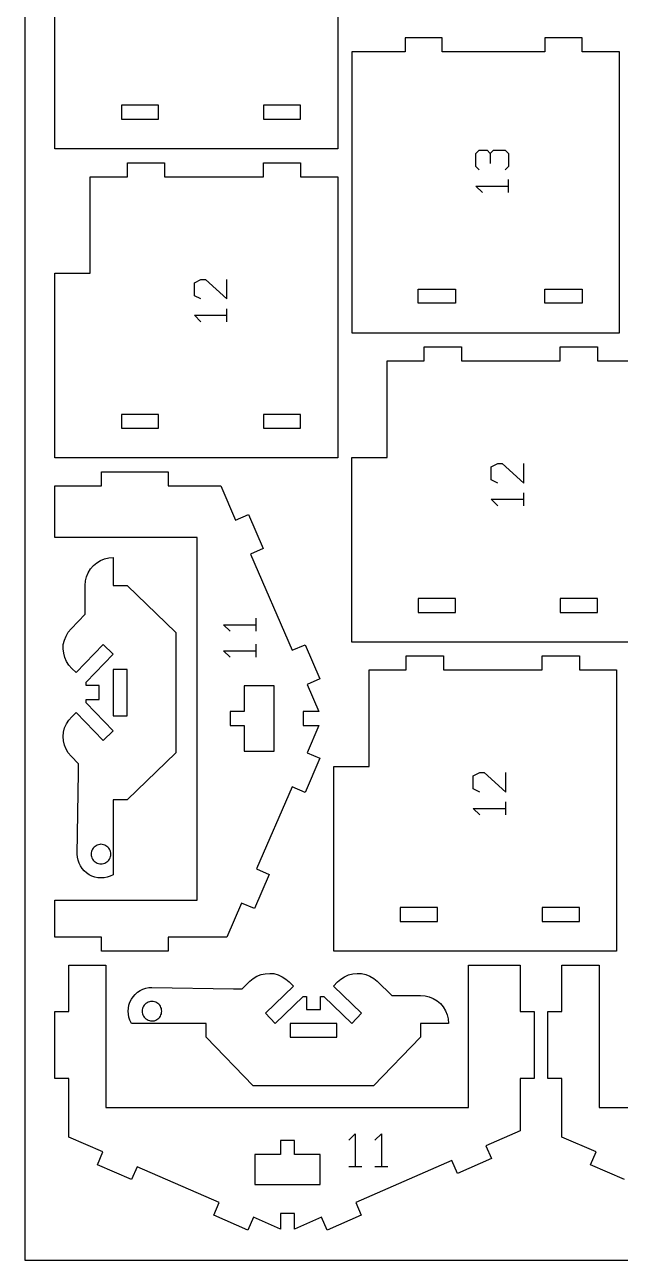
# Model space of a CAD drawing. Header units: millimetres. Extents: x 0 to 450, y 0 to 450.
# Drawn here: x 0 to 128.1, y 0 to 265.7 of the extents above; entities that cross this region are included whole.
import ezdxf

# ---------------------------------------------------------------- set-up
doc = ezdxf.new("R2010")
doc.units = ezdxf.units.MM
for name, color, linetype in [('CUT', 1, 'Continuous'), ('ENGRAVE', 5, 'Continuous'), ('SHEET', 8, 'Continuous')]:
    doc.layers.add(name, color=color, linetype=linetype)

msp = doc.modelspace()

# ---------------------------------------------------------------- linework, layer by layer
at = {"layer": 'CUT'}
for p, q in [((67.35, 299.47), (67.35, 239)), ((6.5, 239), (6.5, 278.71)), ((89.82, 262.9), (81.82, 262.9)), ((81.82, 262.9), (81.82, 259.89)), ((89.82, 259.89), (89.82, 262.9)), ((119.9, 262.9), (111.9, 262.9)), ((111.9, 262.9), (111.9, 259.89)), ((119.9, 259.89), (119.9, 262.9)), ((81.82, 259.89), (70.35, 259.89)), ((70.35, 259.89), (70.35, 199.42)), ((111.9, 259.89), (89.82, 259.89)), ((127.9, 259.89), (119.9, 259.89)), ((127.9, 199.42), (127.9, 259.89)), ((28.8, 248.38), (20.8, 248.38)), ((20.8, 248.38), (20.8, 245.38)), ((28.8, 245.38), (28.8, 248.38)), ((59.35, 248.38), (51.34, 248.38)), ((51.34, 248.38), (51.34, 245.38)), ((59.35, 245.38), (59.35, 248.38)), ((20.8, 245.38), (28.8, 245.38)), ((51.34, 245.38), (59.35, 245.38)), ((67.35, 239), (6.5, 239)), ((22.1, 236), (30.1, 236)), ((22.1, 233), (22.1, 236)), ((30.1, 236), (30.1, 233)), ((51.34, 236), (59.35, 236)), ((51.34, 233), (51.34, 236)), ((59.35, 236), (59.35, 233)), ((14.1, 233), (22.1, 233)), ((14.1, 212.24), (14.1, 233)), ((30.1, 233), (51.34, 233)), ((59.35, 233), (67.35, 233)), ((67.35, 233), (67.35, 172.53)), ((6.5, 212.24), (14.1, 212.24)), ((6.5, 172.53), (6.5, 212.24)), ((84.63, 208.8), (92.63, 208.8)), ((84.63, 205.8), (84.63, 208.8)), ((92.63, 208.8), (92.63, 205.8)), ((111.9, 208.8), (119.9, 208.8)), ((111.9, 205.8), (111.9, 208.8)), ((119.9, 208.8), (119.9, 205.8)), ((92.63, 205.8), (84.63, 205.8)), ((119.9, 205.8), (111.9, 205.8)), ((70.35, 199.42), (127.9, 199.42)), ((85.95, 196.42), (93.95, 196.42)), ((85.95, 193.42), (85.95, 196.42)), ((93.95, 196.42), (93.95, 193.42)), ((115.19, 196.42), (123.19, 196.42)), ((115.19, 193.42), (115.19, 196.42)), ((123.19, 196.42), (123.19, 193.42)), ((77.95, 193.42), (85.95, 193.42)), ((77.95, 172.66), (77.95, 193.42)), ((93.95, 193.42), (115.19, 193.42)), ((123.19, 193.42), (131.19, 193.42)), ((28.8, 181.91), (20.8, 181.91)), ((20.8, 181.91), (20.8, 178.91)), ((28.8, 178.91), (28.8, 181.91)), ((59.35, 181.91), (51.34, 181.91)), ((51.34, 181.91), (51.34, 178.91)), ((59.35, 178.91), (59.35, 181.91)), ((20.8, 178.91), (28.8, 178.91)), ((51.34, 178.91), (59.35, 178.91)), ((67.35, 172.53), (6.5, 172.53)), ((70.35, 172.66), (77.95, 172.66)), ((70.35, 132.95), (70.35, 172.66)), ((16.5, 169.53), (30.86, 169.53)), ((16.5, 166.53), (16.5, 169.53)), ((30.86, 169.53), (30.86, 166.53)), ((6.5, 166.53), (16.5, 166.53)), ((6.5, 155.44), (6.5, 166.53)), ((30.86, 166.53), (42.16, 166.53)), ((42.16, 166.53), (45.36, 159.19)), ((45.36, 159.19), (48.11, 160.39)), ((48.11, 160.39), (51.3, 153.05)), ((37.08, 155.44), (6.5, 155.44)), ((37.08, 77.45), (37.08, 155.44)), ((51.3, 153.05), (48.55, 151.85)), ((48.55, 151.85), (57.53, 131.18)), ((14.17, 148.66), (14.78, 149.38)), ((14.78, 149.38), (15.5, 149.99)), ((15.5, 149.99), (16.3, 150.48)), ((16.3, 150.48), (17.17, 150.84)), ((17.17, 150.84), (18.09, 151.06)), ((18.09, 151.06), (19.03, 151.14)), ((19.03, 151.14), (19.03, 145.14)), ((13.1, 146.08), (13.32, 146.99)), ((13.32, 146.99), (13.68, 147.86)), ((13.68, 147.86), (14.17, 148.66)), ((13.02, 145.14), (13.1, 146.08)), ((13.02, 138.92), (13.02, 145.14)), ((19.03, 145.14), (22.03, 145.14)), ((22.03, 145.14), (32.5, 135.02)), ((92.65, 142.33), (84.65, 142.33)), ((84.65, 142.33), (84.65, 139.33)), ((92.65, 139.33), (92.65, 142.33)), ((123.19, 142.33), (115.19, 142.33)), ((115.19, 142.33), (115.19, 139.33)), ((123.19, 139.33), (123.19, 142.33)), ((9.97, 135.76), (13.02, 138.92)), ((84.65, 139.33), (92.65, 139.33)), ((115.19, 139.33), (123.19, 139.33)), ((9.37, 135.04), (9.97, 135.76)), ((8.29, 132.43), (8.55, 133.35)), ((8.55, 133.35), (8.9, 134.23)), ((8.9, 134.23), (9.37, 135.04)), ((32.5, 135.02), (32.5, 109.13)), ((131.19, 132.95), (70.35, 132.95)), ((8.29, 131.49), (8.29, 132.43)), ((8.38, 130.55), (8.29, 131.49)), ((8.62, 129.64), (8.38, 130.55)), ((16.87, 132.39), (11.06, 126.38)), ((13.21, 124.29), (19.03, 130.31)), ((19.03, 130.31), (16.87, 132.39)), ((57.53, 131.18), (60.29, 132.37)), ((60.29, 132.37), (63.48, 125.04)), ((8.99, 128.78), (8.62, 129.64)), ((9.5, 127.98), (8.99, 128.78)), ((10.12, 127.28), (9.5, 127.98)), ((82.08, 129.95), (90.08, 129.95)), ((82.08, 126.95), (82.08, 129.95)), ((90.08, 129.95), (90.08, 126.95)), ((111.32, 129.95), (119.32, 129.95)), ((111.32, 126.95), (111.32, 129.95)), ((119.32, 129.95), (119.32, 126.95)), ((11.06, 126.38), (10.12, 127.28)), ((22.03, 127.08), (19.03, 127.08)), ((19.03, 127.08), (19.03, 117.08)), ((22.03, 117.08), (22.03, 127.08)), ((63.48, 125.04), (60.73, 123.84)), ((74.08, 126.95), (82.08, 126.95)), ((74.08, 106.19), (74.08, 126.95)), ((90.08, 126.95), (111.32, 126.95)), ((119.32, 126.95), (127.32, 126.95)), ((127.32, 126.95), (127.32, 66.48)), ((13.21, 123.58), (13.21, 124.29)), ((16.03, 123.58), (13.21, 123.58)), ((16.03, 120.58), (16.03, 123.58)), ((53.65, 123.5), (47.22, 123.5)), ((47.22, 123.5), (47.22, 118)), ((53.65, 109.5), (53.65, 123.5)), ((60.73, 123.84), (63.26, 118)), ((13.21, 120.58), (16.03, 120.58)), ((13.21, 119.86), (13.21, 120.58)), ((19.03, 113.85), (13.21, 119.86)), ((10.12, 116.87), (11.06, 117.78)), ((11.06, 117.78), (16.87, 111.76)), ((19.03, 117.08), (22.03, 117.08)), ((47.22, 118), (44.22, 118)), ((44.22, 118), (44.22, 115)), ((63.26, 118), (59.91, 118)), ((59.91, 118), (59.91, 115)), ((8.32, 113.6), (8.58, 114.51)), ((8.58, 114.51), (8.99, 115.37)), ((8.99, 115.37), (9.5, 116.17)), ((9.5, 116.17), (10.12, 116.87)), ((44.22, 115), (47.22, 115)), ((47.22, 115), (47.22, 109.5)), ((59.91, 115), (63.26, 115)), ((63.26, 115), (60.73, 109.16)), ((8.29, 112.66), (8.32, 113.6)), ((8.35, 111.72), (8.29, 112.66)), ((8.55, 110.8), (8.35, 111.72)), ((16.87, 111.76), (19.03, 113.85)), ((8.9, 109.93), (8.55, 110.8)), ((9.37, 109.11), (8.9, 109.93)), ((9.97, 108.39), (9.37, 109.11)), ((32.5, 109.13), (22.03, 99.02)), ((47.22, 109.5), (53.65, 109.5)), ((60.73, 109.16), (63.48, 107.97)), ((11.57, 106.74), (9.97, 108.39)), ((11.57, 104.89), (11.57, 106.74)), ((63.48, 107.97), (60.29, 100.63)), ((11.29, 87.34), (11.57, 104.89)), ((66.48, 106.19), (74.08, 106.19)), ((66.48, 66.48), (66.48, 106.19)), ((57.53, 101.83), (49.85, 84.15)), ((60.29, 100.63), (57.53, 101.83)), ((22.03, 99.02), (19.03, 99.02)), ((19.03, 99.02), (19.03, 82.96)), ((14.37, 87.89), (14.32, 87.62)), ((14.46, 88.15), (14.37, 87.89)), ((14.58, 88.39), (14.46, 88.15)), ((14.74, 88.62), (14.58, 88.39)), ((14.92, 88.83), (14.74, 88.62)), ((15.12, 89.01), (14.92, 88.83)), ((15.35, 89.16), (15.12, 89.01)), ((15.6, 89.28), (15.35, 89.16)), ((15.86, 89.37), (15.6, 89.28)), ((16.13, 89.43), (15.86, 89.37)), ((16.4, 89.45), (16.13, 89.43)), ((16.68, 89.43), (16.4, 89.45)), ((16.95, 89.37), (16.68, 89.43)), ((17.21, 89.28), (16.95, 89.37)), ((17.46, 89.16), (17.21, 89.28)), ((17.68, 89.01), (17.46, 89.16)), ((17.89, 88.83), (17.68, 89.01)), ((18.07, 88.62), (17.89, 88.83)), ((18.23, 88.39), (18.07, 88.62)), ((18.35, 88.15), (18.23, 88.39)), ((18.46, 87.88), (18.35, 88.15)), ((18.51, 87.62), (18.46, 87.88)), ((11.34, 86.67), (11.29, 87.34)), ((11.47, 86.02), (11.34, 86.67)), ((11.68, 85.39), (11.47, 86.02)), ((11.98, 84.79), (11.68, 85.39)), ((14.32, 87.62), (14.3, 87.34)), ((14.3, 87.34), (14.3, 87.07)), ((14.3, 87.07), (14.37, 86.8)), ((14.37, 86.8), (14.46, 86.54)), ((14.46, 86.54), (14.58, 86.29)), ((14.58, 86.29), (14.74, 86.06)), ((14.74, 86.06), (14.92, 85.85)), ((14.92, 85.85), (15.12, 85.67)), ((15.12, 85.67), (15.35, 85.52)), ((15.35, 85.52), (15.6, 85.4)), ((15.6, 85.4), (15.86, 85.31)), ((15.86, 85.31), (16.13, 85.26)), ((16.13, 85.26), (16.4, 85.24)), ((16.4, 85.24), (16.68, 85.26)), ((16.68, 85.26), (16.95, 85.31)), ((16.95, 85.31), (17.21, 85.4)), ((17.21, 85.4), (17.46, 85.52)), ((17.46, 85.52), (17.68, 85.67)), ((17.68, 85.67), (17.89, 85.85)), ((17.89, 85.85), (18.07, 86.06)), ((18.07, 86.06), (18.23, 86.29)), ((18.23, 86.29), (18.35, 86.54)), ((18.35, 86.54), (18.44, 86.8)), ((18.44, 86.8), (18.49, 87.07)), ((18.49, 87.07), (18.51, 87.34)), ((18.51, 87.34), (18.51, 87.62)), ((12.35, 84.23), (11.98, 84.79)), ((12.79, 83.73), (12.35, 84.23)), ((13.29, 83.29), (12.79, 83.73)), ((13.85, 82.92), (13.29, 83.29)), ((14.45, 82.62), (13.85, 82.92)), ((15.08, 82.41), (14.45, 82.62)), ((15.74, 82.27), (15.08, 82.41)), ((17.73, 82.41), (17.07, 82.27)), ((18.36, 82.62), (17.73, 82.41)), ((19.03, 82.92), (18.36, 82.62)), ((19.03, 82.96), (19.03, 82.92)), ((52.6, 82.96), (49.41, 75.62)), ((49.85, 84.15), (52.6, 82.96)), ((16.4, 82.23), (15.74, 82.27)), ((17.07, 82.27), (16.4, 82.23)), ((6.5, 77.45), (37.08, 77.45)), ((6.5, 69.48), (6.5, 77.45)), ((46.66, 76.81), (43.47, 69.48)), ((49.41, 75.62), (46.66, 76.81)), ((88.78, 75.86), (80.77, 75.86)), ((80.77, 75.86), (80.77, 72.86)), ((88.78, 72.86), (88.78, 75.86)), ((119.32, 75.86), (111.32, 75.86)), ((111.32, 75.86), (111.32, 72.86)), ((119.32, 72.86), (119.32, 75.86)), ((80.77, 72.86), (88.78, 72.86)), ((111.32, 72.86), (119.32, 72.86)), ((16.5, 69.48), (6.5, 69.48)), ((16.5, 66.48), (16.5, 69.48)), ((43.47, 69.48), (30.86, 69.48)), ((30.86, 69.48), (30.86, 66.48)), ((30.86, 66.48), (16.5, 66.48)), ((127.32, 66.48), (66.48, 66.48)), ((9.5, 53.47), (9.5, 63.48)), ((9.5, 63.48), (17.47, 63.48)), ((17.47, 63.48), (17.47, 32.89)), ((49.95, 61.08), (50.83, 61.43)), ((50.83, 61.43), (51.75, 61.63)), ((51.75, 61.63), (52.69, 61.69)), ((52.69, 61.69), (53.62, 61.65)), ((53.62, 61.65), (54.53, 61.4)), ((54.53, 61.4), (55.4, 60.99)), ((68.8, 60.99), (69.67, 61.36)), ((69.67, 61.36), (70.58, 61.6)), ((70.58, 61.6), (71.51, 61.69)), ((71.51, 61.69), (72.45, 61.69)), ((72.45, 61.69), (73.37, 61.43)), ((73.37, 61.43), (74.25, 61.08)), ((95.46, 32.89), (95.46, 63.48)), ((95.46, 63.48), (106.55, 63.48)), ((106.55, 63.48), (106.55, 53.47)), ((115.55, 53.47), (115.55, 63.48)), ((115.55, 63.48), (123.53, 63.48)), ((123.53, 63.48), (123.53, 32.89)), ((25.41, 58.29), (26.04, 58.51)), ((26.04, 58.51), (26.7, 58.64)), ((26.7, 58.64), (27.37, 58.68)), ((27.37, 58.68), (44.91, 58.41)), ((46.76, 58.41), (48.41, 60)), ((48.41, 60), (49.14, 60.6)), ((49.14, 60.6), (49.95, 61.08)), ((57.8, 58.92), (51.78, 53.11)), ((55.4, 60.99), (56.19, 60.48)), ((56.19, 60.48), (56.9, 59.86)), ((56.9, 59.86), (57.8, 58.92)), ((66.4, 58.92), (67.3, 59.86)), ((72.42, 53.11), (66.4, 58.92)), ((67.3, 59.86), (68.01, 60.48)), ((68.01, 60.48), (68.8, 60.99)), ((74.25, 61.08), (75.06, 60.6)), ((75.06, 60.6), (75.79, 60)), ((75.79, 60), (78.95, 56.95)), ((22.64, 55.53), (22.94, 56.13)), ((22.94, 56.13), (23.31, 56.68)), ((23.31, 56.68), (23.75, 57.19)), ((23.75, 57.19), (24.25, 57.63)), ((24.25, 57.63), (24.81, 58)), ((24.81, 58), (25.41, 58.29)), ((44.91, 58.41), (46.76, 58.41)), ((53.87, 50.95), (59.89, 56.76)), ((59.89, 56.76), (60.6, 56.76)), ((60.6, 56.76), (60.6, 53.95)), ((63.6, 53.95), (63.6, 56.76)), ((63.6, 56.76), (64.31, 56.76)), ((64.31, 56.76), (70.33, 50.95)), ((78.95, 56.95), (85.16, 56.95)), ((85.16, 56.95), (86.1, 56.88)), ((86.1, 56.88), (87.01, 56.66)), ((87.01, 56.66), (87.88, 56.3)), ((87.88, 56.3), (88.69, 55.81)), ((88.69, 55.81), (89.4, 55.19)), ((6.5, 39.12), (6.5, 53.47)), ((6.5, 53.47), (9.5, 53.47)), ((22.25, 53.57), (22.3, 54.24)), ((22.3, 52.91), (22.25, 53.57)), ((22.3, 54.24), (22.43, 54.89)), ((22.43, 54.89), (22.64, 55.53)), ((25.28, 53.85), (25.26, 53.57)), ((25.26, 53.57), (25.28, 53.3)), ((25.33, 54.12), (25.28, 53.85)), ((25.28, 53.3), (25.33, 53.03)), ((25.42, 54.38), (25.33, 54.12)), ((25.54, 54.62), (25.42, 54.38)), ((25.7, 54.85), (25.54, 54.62)), ((25.88, 55.06), (25.7, 54.85)), ((26.08, 55.24), (25.88, 55.06)), ((26.31, 55.39), (26.08, 55.24)), ((26.56, 55.52), (26.31, 55.39)), ((26.82, 55.6), (26.56, 55.52)), ((27.09, 55.68), (26.82, 55.6)), ((27.37, 55.68), (27.09, 55.68)), ((27.64, 55.66), (27.37, 55.68)), ((27.91, 55.6), (27.64, 55.66)), ((28.17, 55.52), (27.91, 55.6)), ((28.42, 55.39), (28.17, 55.52)), ((28.65, 55.24), (28.42, 55.39)), ((28.85, 55.06), (28.65, 55.24)), ((29.03, 54.85), (28.85, 55.06)), ((29.19, 54.62), (29.03, 54.85)), ((29.31, 54.38), (29.19, 54.62)), ((29.4, 54.12), (29.31, 54.38)), ((29.45, 53.85), (29.4, 54.12)), ((29.4, 53.03), (29.45, 53.3)), ((29.47, 53.57), (29.45, 53.85)), ((29.45, 53.3), (29.47, 53.57)), ((60.6, 53.95), (63.6, 53.95)), ((89.4, 55.19), (90.01, 54.48)), ((90.01, 54.48), (90.51, 53.67)), ((90.51, 53.67), (90.87, 52.8)), ((106.55, 53.47), (109.55, 53.47)), ((109.55, 53.47), (109.55, 39.12)), ((112.55, 39.12), (112.55, 53.47)), ((112.55, 53.47), (115.55, 53.47)), ((22.43, 52.25), (22.3, 52.91)), ((22.64, 51.62), (22.43, 52.25)), ((22.94, 50.95), (22.64, 51.62)), ((22.98, 50.95), (22.94, 50.95)), ((39.04, 50.95), (22.98, 50.95)), ((25.33, 53.03), (25.42, 52.77)), ((25.42, 52.77), (25.54, 52.52)), ((25.54, 52.52), (25.7, 52.29)), ((25.7, 52.29), (25.88, 52.08)), ((25.88, 52.08), (26.08, 51.9)), ((26.08, 51.9), (26.31, 51.75)), ((26.31, 51.75), (26.56, 51.63)), ((26.56, 51.63), (26.82, 51.54)), ((26.82, 51.54), (27.09, 51.49)), ((27.09, 51.49), (27.37, 51.47)), ((27.37, 51.47), (27.64, 51.47)), ((27.64, 51.47), (27.9, 51.52)), ((27.9, 51.52), (28.17, 51.63)), ((28.17, 51.63), (28.42, 51.75)), ((28.42, 51.75), (28.65, 51.9)), ((28.65, 51.9), (28.85, 52.08)), ((28.85, 52.08), (29.03, 52.29)), ((29.03, 52.29), (29.19, 52.52)), ((29.19, 52.52), (29.31, 52.77)), ((29.31, 52.77), (29.4, 53.03)), ((39.04, 47.95), (39.04, 50.95)), ((51.78, 53.11), (53.87, 50.95)), ((57.1, 50.95), (57.1, 47.95)), ((67.1, 50.95), (57.1, 50.95)), ((67.1, 47.95), (67.1, 50.95)), ((70.33, 50.95), (72.42, 53.11)), ((85.16, 50.95), (85.16, 47.95)), ((91.16, 50.95), (85.16, 50.95)), ((90.87, 52.8), (91.09, 51.89)), ((91.09, 51.89), (91.16, 50.95)), ((49.16, 37.48), (39.04, 47.95)), ((57.1, 47.95), (67.1, 47.95)), ((85.16, 47.95), (75.04, 37.48)), ((9.5, 39.12), (6.5, 39.12)), ((9.5, 26.51), (9.5, 39.12)), ((75.04, 37.48), (49.16, 37.48)), ((106.55, 39.12), (106.55, 27.81)), ((109.55, 39.12), (106.55, 39.12)), ((115.55, 39.12), (112.55, 39.12)), ((115.55, 26.51), (115.55, 39.12)), ((17.47, 32.89), (95.46, 32.89)), ((123.53, 32.89), (201.52, 32.89)), ((106.55, 27.81), (99.21, 24.62)), ((16.84, 23.32), (9.5, 26.51)), ((55.03, 25.76), (55.03, 22.76)), ((58.03, 25.76), (55.03, 25.76)), ((58.03, 22.76), (58.03, 25.76)), ((99.21, 24.62), (100.41, 21.87)), ((122.89, 23.32), (115.55, 26.51)), ((15.64, 20.56), (16.84, 23.32)), ((49.52, 22.76), (49.52, 16.33)), ((55.03, 22.76), (49.52, 22.76)), ((63.53, 22.76), (58.03, 22.76)), ((63.53, 16.33), (63.53, 22.76)), ((91.88, 21.43), (71.2, 12.44)), ((93.07, 18.68), (91.88, 21.43)), ((100.41, 21.87), (93.07, 18.68)), ((121.69, 20.56), (122.89, 23.32)), ((22.98, 17.37), (15.64, 20.56)), ((24.18, 20.13), (22.98, 17.37)), ((41.85, 12.44), (24.18, 20.13)), ((129.03, 17.37), (121.69, 20.56)), ((49.52, 16.33), (63.53, 16.33)), ((40.65, 9.69), (41.85, 12.44)), ((71.2, 12.44), (72.4, 9.69)), ((47.99, 6.5), (40.65, 9.69)), ((49.19, 9.25), (47.99, 6.5)), ((55.03, 6.71), (49.19, 9.25)), ((55.03, 10.06), (55.03, 6.71)), ((58.03, 10.06), (55.03, 10.06)), ((58.03, 6.71), (58.03, 10.06)), ((63.86, 9.25), (58.03, 6.71)), ((65.06, 6.5), (63.86, 9.25)), ((72.4, 9.69), (65.06, 6.5))]:
    msp.add_line(p, q, dxfattribs=at)
at = {"layer": 'ENGRAVE'}
for p, q in [((97.06, 237.99), (97.76, 238.69)), ((97.06, 235.19), (97.06, 237.99)), ((97.76, 238.69), (99.44, 238.69)), ((99.44, 238.69), (100.14, 237.99)), ((100.14, 237.99), (100.84, 238.69)), ((100.14, 237.99), (100.14, 235.89)), ((100.84, 238.69), (103.36, 238.69)), ((103.36, 238.69), (104.06, 237.99)), ((104.06, 237.99), (104.06, 235.19)), ((97.76, 234.49), (97.06, 235.19)), ((104.06, 235.19), (103.36, 234.49)), ((104.06, 229.59), (104.06, 232.39)), ((98.46, 229.59), (97.06, 230.99)), ((97.06, 230.99), (104.06, 230.99)), ((36.5, 210.22), (37.9, 210.92)), ((36.5, 207.42), (36.5, 210.22)), ((37.9, 210.92), (38.88, 210.92)), ((38.88, 210.92), (43.5, 206.72)), ((43.5, 206.72), (43.5, 210.92)), ((37.9, 206.72), (36.5, 207.42)), ((43.5, 201.82), (43.5, 204.62)), ((37.9, 201.82), (36.5, 203.22)), ((36.5, 203.22), (43.5, 203.22)), ((100.35, 170.64), (101.75, 171.34)), ((100.35, 167.84), (100.35, 170.64)), ((101.75, 171.34), (102.73, 171.34)), ((102.73, 171.34), (107.35, 167.14)), ((107.35, 167.14), (107.35, 171.34)), ((101.75, 167.14), (100.35, 167.84)), ((107.35, 162.24), (107.35, 165.04)), ((101.75, 162.24), (100.35, 163.64)), ((100.35, 163.64), (107.35, 163.64)), ((44.18, 135.28), (42.78, 136.68)), ((42.78, 136.68), (49.78, 136.68)), ((49.78, 135.28), (49.78, 138.08)), ((44.18, 129.68), (42.78, 131.08)), ((42.78, 131.08), (49.78, 131.08)), ((49.78, 129.68), (49.78, 132.48)), ((96.48, 104.17), (97.88, 104.87)), ((96.48, 101.37), (96.48, 104.17)), ((97.88, 104.87), (98.86, 104.87)), ((98.86, 104.87), (103.48, 100.67)), ((103.48, 100.67), (103.48, 104.87)), ((97.88, 100.67), (96.48, 101.37)), ((103.48, 95.77), (103.48, 98.57)), ((97.88, 95.77), (96.48, 97.17)), ((96.48, 97.17), (103.48, 97.17)), ((69.71, 25.8), (71.11, 27.2)), ((71.11, 27.2), (71.11, 20.2)), ((75.31, 25.8), (76.71, 27.2)), ((76.71, 27.2), (76.71, 20.2)), ((69.71, 20.2), (72.51, 20.2)), ((75.31, 20.2), (78.11, 20.2))]:
    msp.add_line(p, q, dxfattribs=at)
at = {"layer": 'SHEET'}
for p, q in [((0, 450), (0, 0)), ((0, 0), (450, 0))]:
    msp.add_line(p, q, dxfattribs=at)

doc.saveas('drawing.dxf')
